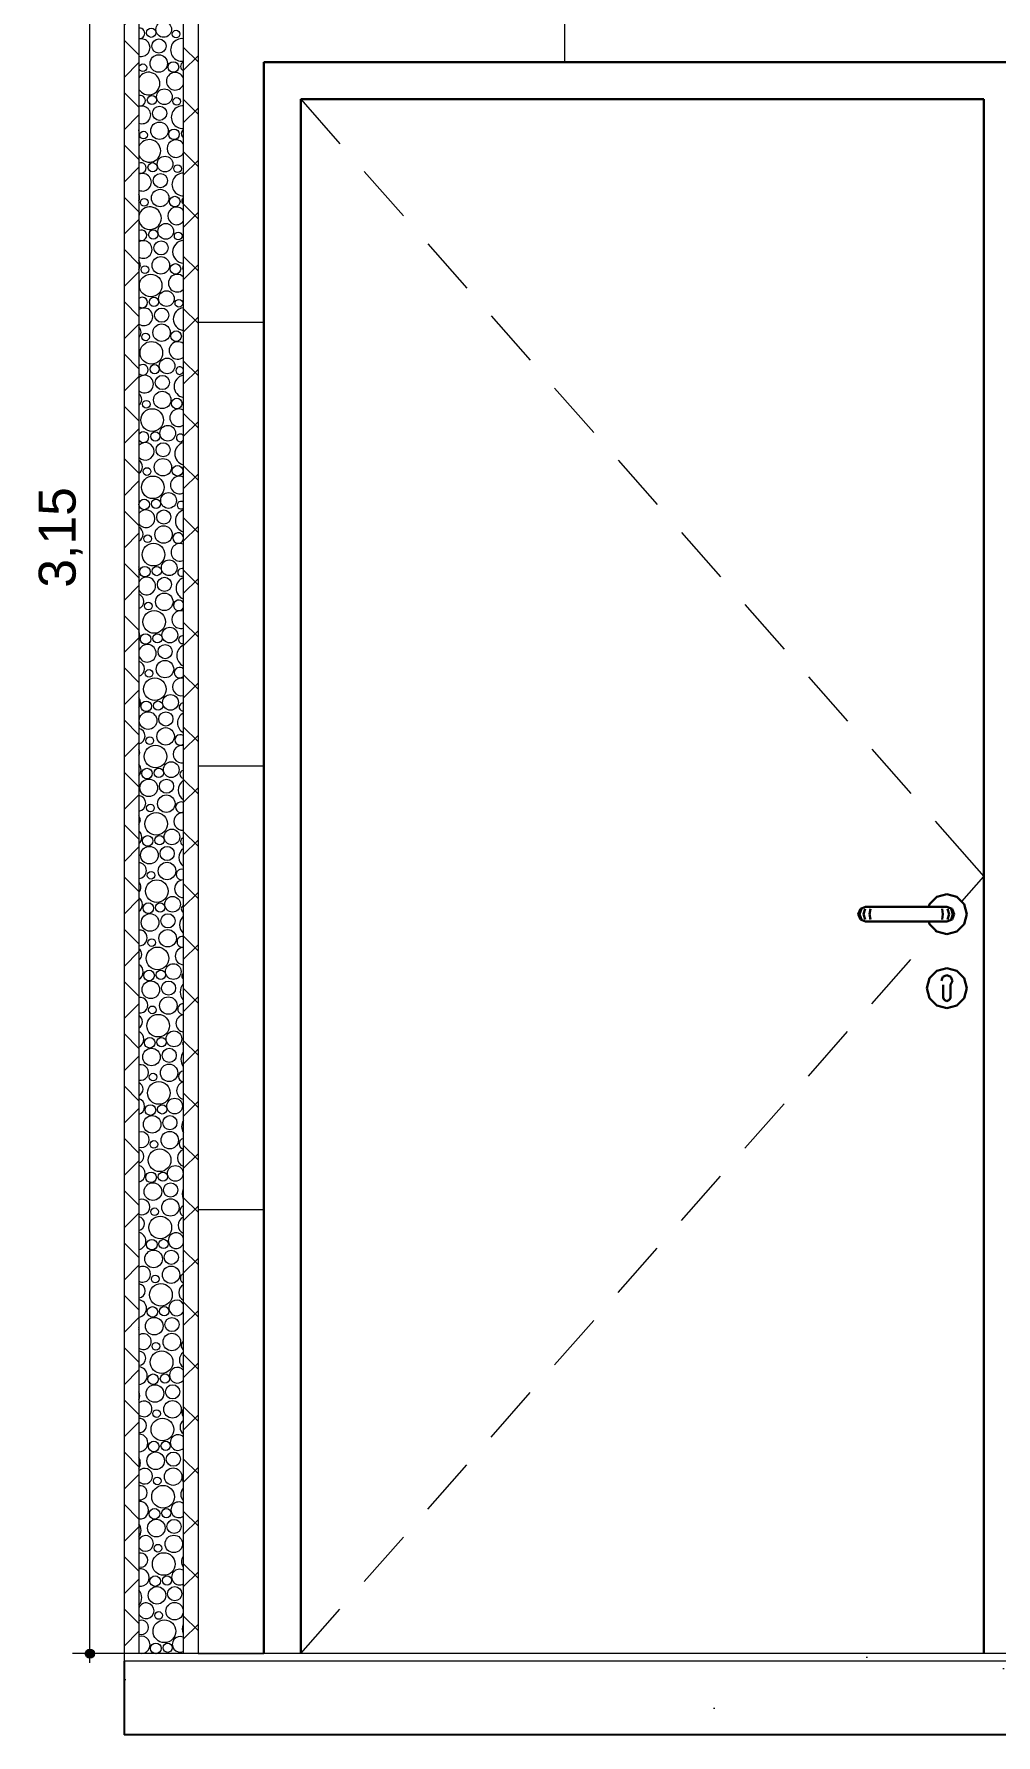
# Model space of a CAD drawing. Header units: metres. Extents: x -1.9 to 95.3, y -2.2 to 2.5.
# Drawn here: x 79.945 to 81.247, y -2.225 to 0.075 of the extents above; entities that cross this region are included whole.
import ezdxf

# ---------------------------------------------------------------- set-up
doc = ezdxf.new("R2010")
doc.units = ezdxf.units.M
doc.header["$MEASUREMENT"] = 0
doc.layers.add('COTAS CORTE', color=7, linetype='Continuous')
doc.layers.add('PAREDE CONSTRUIR', color=7, linetype='Continuous')
for name, color, linetype, lineweight, true_color in [('COTAS CORTE_Caneta_No__25', 7, 'Continuous', 13, 0x982312), ('LAJES.EST_Caneta_No__254', 7, 'Continuous', 0, 0xd1c9ad), ('LAJES.EST_Caneta_No__97', 7, 'Continuous', 13, 0x6b6b6b), ('PAREDE CONSTRUIR_Caneta_No__96', 7, 'Continuous', 0, 0xb6b6b6), ('PAREDE CONSTRUIR_Caneta_No__97', 7, 'Continuous', 13, 0x6b6b6b)]:
    doc.layers.add(name, color=color, linetype=linetype, lineweight=lineweight, true_color=true_color)
for name, color, linetype, lineweight in [('LAJES.EST_Caneta_No__4', 7, 'Continuous', 25), ('LAJES.EST_Caneta_No__7', 7, 'Continuous', 13), ('PAREDE CONSTRUIR_Caneta_No__241', 7, 'Continuous', 13), ('PAREDE CONSTRUIR_Caneta_No__83', 84, 'Continuous', 0), ('Portas Archicad_Caneta_No__241', 7, 'Continuous', 13), ('Portas Archicad_Caneta_No__3', 7, 'Continuous', 30)]:
    doc.layers.add(name, color=color, linetype=linetype, lineweight=lineweight)
doc.styles.add('GENERATED_STYLE_1', font='arial.ttf')
doc.dimstyles.new('GENERATED_STYLE__2', dxfattribs={"dimtxt": 0.05, "dimasz": 0.02375, "dimexe": 0.18, "dimexo": 0.267183, "dimgap": 0, "dimtad": 1, "dimzin": 0, "dimdsep": 46, "dimtxsty": 'GENERATED_STYLE_1', "dimblk": 'ARROWHEAD_11', "dimblk1": 'ARROWHEAD_11', "dimblk2": 'ARROWHEAD_11', "dimcen": 0.09, "dimclrd": 256, "dimclre": 256, "dimclrt": 256, "dimadec": 0, "dimazin": 0, "dimtfac": 1, "dimtdec": 4, "dimtmove": 0, "dimatfit": 3, "dimfxl": 0, "dimtolj": 1, "dimtzin": 0, "dimarcsym": 0})
pattern_1 = [(45, (140.726885, -2.115), (-0.03535534, 0.03535534), []), (135, (140.726885, -2.115), (0.03535534, 0.03535534), [])]
pattern_2 = [(45, (140.72688, -1.615), (-0.159099, 0.159099), [0, -0.15, 0, -0.225]), (110, (141.22688, -1.615), (0.2114308, 0.0769545), [0, -0.11, 0, -0.19])]
pattern_3 = [(50, (140.7269, -2.115), (-0.546554, 0.0478173), [0.05715, -0.62865]), (355, (140.7269, -2.115), (-0.1057303, 0.5731705), [0.04572, -0.502922]), (100.4514, (140.77243, -2.119), (0.4408237, 0.5253533), [0.04857, -0.5342707]), (46.1842, (140.7269, -1.9626), (-0.813237, 0.126127), [0.085725, -0.942975]), (96.6356, (140.79465, -1.9731), (0.712212, 0.742278), [0.072855, -0.801407]), (351.1842, (140.7269, -1.9626), (0.712212, 0.742278), [0.06858, -0.754379]), (21, (140.8031, -2.0007), (-0.4548432, 0.3067956), [0.05715, -0.62865]), (326, (140.8031, -2.0007), (0.185406, 0.552564), [0.04572, -0.50292]), (71.4514, (140.841, -2.02627), (0.6402493, 0.2457683), [0.04857, -0.53427]), (37.5, (140.72688, -2.115), (0.0092658, 0.2536651), [0, -0.496824, 0, -0.51054, 0, -0.504825]), (7.5, (140.72688, -2.115), (0.200459, 0.3005417), [0, -0.291084, 0, -0.485394, 0, -0.192405]), (327.5, (140.55696, -2.115), (-0.4067718, 0.0171862), [0, -0.1905, 0, -0.59436, 0, -0.78867]), (317.5, (140.48076, -2.115), (0.4443875, 0.0762795), [0, -0.24765, 0, -0.394716, 0, -0.56007])]

# ---------------------------------------------------------------- blocks, each defined once
blk = doc.blocks.new('*X286', base_point=(140.7269, -2.115))
at = {"layer": 'PAREDE CONSTRUIR_Caneta_No__96', "color": 253, "linetype": 'Continuous', "lineweight": 0, "true_color": 0xb6b6b6}
for centre, radius in [((80.1208, 0.0814), 0.0106), ((80.1039, 0.077), 0.00627), ((80.1376, 0.0751), 0.00517), ((80.1141, 0.0354), 0.0118), ((80.1144, 0.059), 0.00959), ((80.0926, 0.0296), 0.00517), ((80.1339, 0.0306), 0.00715), ((80.1217, -0.0096), 0.0106), ((80.1049, -0.014), 0.00627), ((80.1153, -0.032), 0.00959), ((80.1385, -0.0159), 0.00517), ((80.1151, -0.0556), 0.0118), ((80.0935, -0.0614), 0.00517), ((80.1348, -0.0604), 0.00715), ((80.1226, -0.1006), 0.0106), ((80.1058, -0.105), 0.00627), ((80.1163, -0.123), 0.00959), ((80.1395, -0.1069), 0.00517), ((80.116, -0.1466), 0.0118), ((80.0945, -0.1524), 0.00517), ((80.1358, -0.1514), 0.00715), ((80.1236, -0.1916), 0.0106), ((80.1067, -0.196), 0.00627), ((80.1172, -0.214), 0.00959), ((80.1404, -0.1979), 0.00517), ((80.1169, -0.2376), 0.0118), ((80.1032, -0.2648), 0.0153), ((80.0954, -0.2434), 0.00517), ((80.1367, -0.2424), 0.00715), ((80.1245, -0.2826), 0.0106), ((80.1076, -0.287), 0.00627), ((80.1181, -0.305), 0.00959), ((80.1413, -0.2889), 0.00517), ((80.1179, -0.3286), 0.0118), ((80.1041, -0.3558), 0.0153), ((80.0963, -0.3344), 0.00517), ((80.1376, -0.3334), 0.00715), ((80.1254, -0.3736), 0.0106), ((80.1086, -0.378), 0.00627), ((80.119, -0.396), 0.00959), ((80.1188, -0.4196), 0.0118), ((80.1051, -0.4468), 0.0153), ((80.0973, -0.4254), 0.00517), ((80.1385, -0.4244), 0.00715), ((80.1263, -0.4646), 0.0106), ((80.1095, -0.469), 0.00627), ((80.12, -0.487), 0.00959), ((80.1197, -0.5106), 0.0118), ((80.106, -0.5378), 0.0153), ((80.0982, -0.5164), 0.00517), ((80.1395, -0.5154), 0.00715), ((80.1273, -0.5556), 0.0106), ((80.0945, -0.5609), 0.00715), ((80.1104, -0.56), 0.00627), ((80.1209, -0.578), 0.00959), ((80.1206, -0.6016), 0.0118), ((80.1069, -0.6288), 0.0153), ((80.0991, -0.6074), 0.00517), ((80.1282, -0.6466), 0.0106), ((80.0954, -0.6519), 0.00715), ((80.1114, -0.651), 0.00627), ((80.1218, -0.669), 0.00959), ((80.1216, -0.6926), 0.0118), ((80.1078, -0.7198), 0.0153), ((80.1, -0.6984), 0.00517), ((80.0963, -0.7429), 0.00715), ((80.1123, -0.742), 0.00627), ((80.1291, -0.7376), 0.0106), ((80.1227, -0.76), 0.00959), ((80.1225, -0.7836), 0.0118), ((80.1088, -0.8108), 0.0153), ((80.101, -0.7894), 0.00517), ((80.0972, -0.8339), 0.00715), ((80.1132, -0.833), 0.00627), ((80.13, -0.8286), 0.0106), ((80.0997, -0.8532), 0.0119), ((80.1237, -0.851), 0.00959), ((80.1234, -0.8746), 0.0118), ((80.1097, -0.9018), 0.0153), ((80.1019, -0.8804), 0.00517), ((80.0982, -0.9249), 0.00715), ((80.1141, -0.924), 0.00627), ((80.131, -0.9196), 0.0106), ((80.1006, -0.9442), 0.0119), ((80.1246, -0.942), 0.00959), ((80.1243, -0.9656), 0.0118), ((80.1106, -0.9928), 0.0153), ((80.1028, -0.9714), 0.00517), ((80.0991, -1.0159), 0.00715), ((80.1151, -1.015), 0.00627), ((80.1319, -1.0106), 0.0106), ((80.1015, -1.0352), 0.0119), ((80.1255, -1.033), 0.00959), ((80.1037, -1.0624), 0.00517), ((80.1253, -1.0566), 0.0118), ((80.1116, -1.0838), 0.0153), ((80.1, -1.1069), 0.00715), ((80.116, -1.106), 0.00627), ((80.1328, -1.1016), 0.0106), ((80.1024, -1.1262), 0.0119), ((80.1265, -1.124), 0.00959), ((80.1047, -1.1534), 0.00517), ((80.1262, -1.1476), 0.0118), ((80.1125, -1.1748), 0.0153), ((80.101, -1.1979), 0.00715), ((80.1169, -1.197), 0.00627), ((80.1338, -1.1926), 0.0106), ((80.1034, -1.2172), 0.0119), ((80.1274, -1.215), 0.00959), ((80.1056, -1.2444), 0.00517), ((80.1271, -1.2386), 0.0118), ((80.1134, -1.2658), 0.0153), ((80.1019, -1.2889), 0.00715), ((80.1178, -1.288), 0.00627), ((80.1347, -1.2836), 0.0106), ((80.1043, -1.3082), 0.0119), ((80.1283, -1.306), 0.00959), ((80.1065, -1.3354), 0.00517), ((80.1281, -1.3296), 0.0118), ((80.1143, -1.3568), 0.0153), ((80.1028, -1.3799), 0.00715), ((80.1188, -1.379), 0.00627), ((80.1356, -1.3745), 0.0106), ((80.1052, -1.3992), 0.0119), ((80.1292, -1.397), 0.00959), ((80.1075, -1.4264), 0.00517), ((80.129, -1.4206), 0.0118), ((80.1153, -1.4478), 0.0153), ((80.1037, -1.4709), 0.00715), ((80.1197, -1.47), 0.00627), ((80.1365, -1.4655), 0.0106), ((80.1062, -1.4902), 0.0119), ((80.1302, -1.488), 0.00959), ((80.1084, -1.5174), 0.00517), ((80.1299, -1.5116), 0.0118), ((80.1162, -1.5388), 0.0153), ((80.1047, -1.5619), 0.00715), ((80.1206, -1.561), 0.00627), ((80.1071, -1.5812), 0.0119), ((80.1311, -1.579), 0.00959), ((80.1093, -1.6084), 0.00517), ((80.1308, -1.6026), 0.0118), ((80.1171, -1.6298), 0.0153), ((80.1056, -1.6529), 0.00715), ((80.1215, -1.652), 0.00627), ((80.108, -1.6722), 0.0119), ((80.132, -1.67), 0.00959), ((80.1102, -1.6994), 0.00517), ((80.1318, -1.6936), 0.0118), ((80.118, -1.7208), 0.0153), ((80.1065, -1.7439), 0.00715), ((80.1225, -1.743), 0.00627), ((80.1089, -1.7632), 0.0119), ((80.1329, -1.761), 0.00959), ((80.1112, -1.7904), 0.00517), ((80.1327, -1.7846), 0.0118), ((80.119, -1.8118), 0.0153), ((80.1074, -1.8349), 0.00715), ((80.1234, -1.834), 0.00627), ((80.1099, -1.8542), 0.0119), ((80.1339, -1.852), 0.00959), ((80.1121, -1.8814), 0.00517), ((80.1336, -1.8756), 0.0118), ((80.1199, -1.9028), 0.0153), ((80.1084, -1.9259), 0.00715), ((80.1243, -1.925), 0.00627), ((80.1108, -1.9452), 0.0119), ((80.1345, -1.9666), 0.0118), ((80.1348, -1.943), 0.00959), ((80.113, -1.9724), 0.00517), ((80.1208, -1.9938), 0.0153), ((80.1093, -2.0169), 0.00715), ((80.1253, -2.016), 0.00627), ((80.1117, -2.0362), 0.0119), ((80.1355, -2.0576), 0.0118), ((80.1357, -2.034), 0.00959), ((80.1217, -2.0848), 0.0153), ((80.1139, -2.0634), 0.00517), ((80.1102, -2.1079), 0.00715), ((80.1262, -2.107), 0.00627)]:
    blk.add_circle(centre, radius, dxfattribs=at)
for centre, radius, start, end in [((80.088, 0.0761), 0.00715, 264.7621, 95.2379), ((80.0904, 0.0568), 0.0119, 255.0933, 104.9067), ((80.1454, 0.0537), 0.0153, 82.8822, 277.1178), ((80.1004, 0.0082), 0.0153, 211.0991, 148.9009), ((80.1363, 0.0113), 0.0119, 22.6706, 337.3294), ((80.1499, 0.0315), 0.00627, 113.8664, 246.1336), ((80.0889, -0.0149), 0.00715, 257.2333, 102.7667), ((80.0913, -0.0342), 0.0119, 250.4297, 109.5703), ((80.1464, -0.0373), 0.0153, 86.3684, 273.6316), ((80.0767, -0.0551), 0.0106, 356.7228, 3.2772), ((80.1014, -0.0828), 0.0153, 203.5309, 156.4691), ((80.1372, -0.0797), 0.0119, 32.3262, 327.6738), ((80.1508, -0.0595), 0.00627, 123.5369, 236.4631), ((80.0898, -0.1059), 0.00715, 249.4717, 110.5283), ((80.0922, -0.1252), 0.0119, 245.6266, 114.3734), ((80.1473, -0.1283), 0.0153, 89.8412, 270.1588), ((80.0776, -0.1461), 0.0106, 335.6762, 24.3238), ((80.1023, -0.1738), 0.0153, 192.2005, 167.7995), ((80.1382, -0.1707), 0.0119, 39.888, 320.112), ((80.1517, -0.1505), 0.00627, 134.4545, 225.5455), ((80.0908, -0.1969), 0.00715, 241.2911, 118.7089), ((80.0932, -0.2162), 0.0119, 240.6331, 119.3669), ((80.1482, -0.2193), 0.0153, 93.3135, 266.6865), ((80.0786, -0.2371), 0.0106, 325.4973, 34.5027), ((80.1391, -0.2617), 0.0119, 46.403, 313.597), ((80.1526, -0.2415), 0.00627, 148.0177, 211.9823), ((80.0917, -0.2879), 0.00715, 232.4069, 127.5931), ((80.0941, -0.3072), 0.0119, 235.3809, 124.6191), ((80.1491, -0.3103), 0.0153, 96.7979, 263.2021), ((80.0795, -0.3281), 0.0106, 317.4737, 42.5263), ((80.14, -0.3527), 0.0119, 52.2756, 307.7244), ((80.1536, -0.3325), 0.00627, 174.9252, 185.0748), ((80.0926, -0.3789), 0.00715, 222.2908, 137.7092), ((80.095, -0.3982), 0.0119, 229.7716, 130.2284), ((80.1501, -0.4013), 0.0153, 100.3079, 259.6921), ((80.1423, -0.3799), 0.00517, 11.2641, 348.7359), ((80.0804, -0.4191), 0.0106, 310.5291, 49.4709), ((80.141, -0.4437), 0.0119, 57.714, 302.286), ((80.0935, -0.4699), 0.00715, 209.6077, 150.3923), ((80.096, -0.4892), 0.0119, 223.6513, 136.3487), ((80.151, -0.4923), 0.0153, 103.8574, 256.1426), ((80.1432, -0.4709), 0.00517, 36.7341, 323.2659), ((80.0813, -0.5101), 0.0106, 304.2429, 55.7571), ((80.1419, -0.5347), 0.0119, 62.8432, 297.1568), ((80.0969, -0.5802), 0.0119, 216.7482, 143.2518), ((80.1519, -0.5833), 0.0153, 107.4622, 252.5378), ((80.1441, -0.5619), 0.00517, 51.5301, 308.4699), ((80.0823, -0.6011), 0.0106, 298.3964, 61.6036), ((80.1428, -0.6257), 0.0119, 67.7463, 292.2537), ((80.1404, -0.6064), 0.00715, 14.0848, 345.9152), ((80.0756, -0.6471), 0.0118, 351.2582, 8.7418), ((80.0978, -0.6712), 0.0119, 208.4792, 151.5208), ((80.1528, -0.6743), 0.0153, 111.1399, 248.8601), ((80.145, -0.6529), 0.00517, 63.7183, 296.2817), ((80.0832, -0.6921), 0.0106, 292.8573, 67.1427), ((80.1437, -0.7167), 0.0119, 72.4829, 287.5171), ((80.1413, -0.6974), 0.00715, 32.8338, 327.1662), ((80.0766, -0.7381), 0.0118, 335.5071, 24.4929), ((80.0987, -0.7622), 0.0119, 196.9207, 163.0793), ((80.1538, -0.7653), 0.0153, 114.9113, 245.0887), ((80.146, -0.7439), 0.00517, 74.724, 285.276), ((80.0841, -0.7831), 0.0106, 287.536, 72.464), ((80.1422, -0.7884), 0.00715, 44.7197, 315.2803), ((80.1447, -0.8077), 0.0119, 77.0987, 282.9013), ((80.0775, -0.8291), 0.0118, 326.2679, 33.7321), ((80.1547, -0.8563), 0.0153, 118.802, 241.198), ((80.1469, -0.8349), 0.00517, 85.1728, 274.8272), ((80.085, -0.8741), 0.0106, 282.367, 77.633), ((80.1432, -0.8794), 0.00715, 54.4884, 305.5116), ((80.0787, -0.8965), 0.00959, 334.4944, 25.5056), ((80.1456, -0.8987), 0.0119, 81.6306, 278.3694), ((80.0784, -0.9201), 0.0118, 318.8746, 41.1254), ((80.1556, -0.9473), 0.0153, 122.844, 237.156), ((80.1478, -0.9259), 0.00517, 95.4609, 264.5391), ((80.086, -0.9651), 0.0106, 277.2986, 82.7014), ((80.1441, -0.9704), 0.00715, 63.1807, 296.8193), ((80.0796, -0.9875), 0.00959, 323.6952, 36.3048), ((80.1465, -0.9897), 0.0119, 86.1103, 273.8897), ((80.0793, -1.0111), 0.0118, 312.4466, 47.5534), ((80.1487, -1.0169), 0.00517, 105.9312, 254.0688), ((80.1566, -1.0383), 0.0153, 127.0795, 232.9205), ((80.0869, -1.0561), 0.0106, 272.2871, 87.7129), ((80.145, -1.0614), 0.00715, 71.247, 288.753), ((80.0805, -1.0785), 0.00959, 315.171, 44.829), ((80.1474, -1.0807), 0.0119, 90.5662, 269.4338), ((80.0803, -1.1021), 0.0118, 306.6219, 53.3781), ((80.1497, -1.1079), 0.00517, 116.9878, 243.0122), ((80.1575, -1.1293), 0.0153, 131.5668, 228.4332), ((80.0878, -1.1471), 0.0106, 267.2932, 92.7068), ((80.146, -1.1524), 0.00715, 78.9421, 281.0579), ((80.0815, -1.1695), 0.00959, 307.774, 52.226), ((80.1484, -1.1717), 0.0119, 95.0255, 264.9745), ((80.0812, -1.1931), 0.0118, 301.209, 58.791), ((80.1506, -1.1989), 0.00517, 129.2805, 230.7195), ((80.1584, -1.2203), 0.0153, 136.3909, 223.6091), ((80.0888, -1.2381), 0.0106, 262.2785, 97.7215), ((80.1469, -1.2434), 0.00715, 86.439, 273.561), ((80.0824, -1.2605), 0.00959, 301.0565, 58.9435), ((80.1493, -1.2627), 0.0119, 99.5157, 260.4843), ((80.0821, -1.2841), 0.0118, 296.0906, 63.9094), ((80.1515, -1.2899), 0.00517, 144.3345, 215.6655), ((80.1593, -1.3113), 0.0153, 141.6866, 218.3134), ((80.0897, -1.3291), 0.0106, 257.2034, 102.7966), ((80.1478, -1.3344), 0.00715, 93.8749, 266.1251), ((80.0833, -1.3515), 0.00959, 294.7853, 65.2147), ((80.1502, -1.3537), 0.0119, 104.0658, 255.9342), ((80.0831, -1.3751), 0.0118, 291.1875, 68.8125), ((80.1603, -1.4023), 0.0153, 147.6935, 212.3065), ((80.1525, -1.3809), 0.00517, 172.636, 187.364), ((80.0906, -1.42), 0.0106, 252.0238, 107.9762), ((80.1487, -1.4254), 0.00715, 101.3773, 258.6227), ((80.0842, -1.4425), 0.00959, 288.8175, 71.1825), ((80.1512, -1.4447), 0.0119, 108.7085, 251.2915), ((80.084, -1.4661), 0.0118, 286.4424, 73.5576), ((80.1612, -1.4933), 0.0153, 154.9272, 205.0728), ((80.0915, -1.511), 0.0106, 246.6869, 113.3131), ((80.1497, -1.5164), 0.00715, 109.0842, 250.9158), ((80.0852, -1.5335), 0.00959, 283.0552, 76.9448), ((80.1521, -1.5357), 0.0119, 113.4827, 246.5173), ((80.0849, -1.5571), 0.0118, 281.8108, 78.1892), ((80.1375, -1.5565), 0.0106, 22.0031, 337.9969), ((80.1621, -1.5843), 0.0153, 165.0919, 194.9081), ((80.0925, -1.602), 0.0106, 241.1258, 118.8742), ((80.1506, -1.6074), 0.00715, 117.171, 242.829), ((80.0861, -1.6245), 0.00959, 277.4248, 82.5752), ((80.153, -1.6267), 0.0119, 118.4368, 241.5632), ((80.0858, -1.6481), 0.0118, 277.2564, 82.7436), ((80.1384, -1.6475), 0.0106, 32.8566, 327.1434), ((80.0721, -1.6753), 0.0153, 353.7404, 6.2596), ((80.0934, -1.693), 0.0106, 235.2484, 124.7516), ((80.1515, -1.6984), 0.00715, 125.8975, 234.1025), ((80.087, -1.7155), 0.00959, 271.8659, 88.1341), ((80.1539, -1.7177), 0.0119, 123.6355, 236.3645), ((80.0868, -1.7391), 0.0118, 272.7478, 87.2522), ((80.1393, -1.7385), 0.0106, 41.1579, 318.8421), ((80.073, -1.7663), 0.0153, 338.9821, 21.0179), ((80.0943, -1.784), 0.0106, 228.9169, 131.0831), ((80.1524, -1.7894), 0.00715, 135.7274, 224.2726), ((80.0879, -1.8065), 0.00959, 266.3245, 93.6755), ((80.1549, -1.8087), 0.0119, 129.1702, 230.8298), ((80.0877, -1.8301), 0.0118, 268.2562, 91.7438), ((80.1402, -1.8295), 0.0106, 48.2589, 311.7411), ((80.074, -1.8573), 0.0153, 330.7973, 29.2027), ((80.0952, -1.875), 0.0106, 221.9023, 138.0977), ((80.1534, -1.8804), 0.00715, 147.7487, 212.2513), ((80.0889, -1.8975), 0.00959, 260.7484, 99.2516), ((80.1558, -1.8997), 0.0119, 135.1816, 224.8184), ((80.0886, -1.9211), 0.0118, 263.7538, 96.2462), ((80.1412, -1.9205), 0.0106, 54.6455, 305.3545), ((80.0749, -1.9483), 0.0153, 324.3242, 35.6758), ((80.0962, -1.966), 0.0106, 213.7554, 146.2446), ((80.1543, -1.9714), 0.00715, 167.2663, 192.7337), ((80.0898, -1.9885), 0.00959, 255.0821, 104.9179), ((80.0895, -2.0121), 0.0118, 259.2123, 100.7877), ((80.1421, -2.0115), 0.0106, 60.5607, 299.4393), ((80.1567, -1.9907), 0.0119, 141.9118, 218.0882), ((80.0758, -2.0393), 0.0153, 318.7431, 41.2569), ((80.0971, -2.057), 0.0106, 203.285, 156.715), ((80.0907, -2.0795), 0.00959, 249.2617, 110.7383), ((80.0905, -2.1031), 0.0118, 254.6009, 105.3991), ((80.143, -2.1025), 0.0106, 66.1484, 293.8516), ((80.1576, -2.0817), 0.0119, 149.8576, 210.1424)]:
    blk.add_arc(centre, radius, start, end, dxfattribs=at)
blk = doc.blocks.new('*D289', base_point=(140.7269, -2.115))
at = {"layer": 'COTAS CORTE_Caneta_No__25', "linetype": 'Continuous', "lineweight": 13, "true_color": 0x982312}
for points in [[(80.0147, 1.035), (80.0152, 1.0326), (80.0165, 1.0306), (80.0186, 1.0292), (80.021, 1.0288), (80.0234, 1.0292), (80.0254, 1.0306), (80.0267, 1.0326), (80.0272, 1.035), (80.0267, 1.0374), (80.0254, 1.0394), (80.0234, 1.0408), (80.021, 1.0413), (80.0186, 1.0408), (80.0165, 1.0394), (80.0152, 1.0374)], [(80.0147, -2.115), (80.0152, -2.1174), (80.0165, -2.1194), (80.0186, -2.1208), (80.021, -2.1212), (80.0234, -2.1208), (80.0254, -2.1194), (80.0267, -2.1174), (80.0272, -2.115), (80.0267, -2.1126), (80.0254, -2.1106), (80.0234, -2.1092), (80.021, -2.1087), (80.0186, -2.1092), (80.0165, -2.1106), (80.0152, -2.1126)]]:
    blk.add_hatch(color=24, dxfattribs=at).paths.add_polyline_path(points)
at = {"layer": 'COTAS CORTE_Caneta_No__25', "color": 24, "linetype": 'Continuous', "lineweight": 13, "true_color": 0x982312}
for p, q in [((80.0147, 1.035), (79.9975, 1.035)), ((80.021, -2.1087), (80.021, 1.0288)), ((80.2881, 1.035), (80.0272, 1.035)), ((80.0147, -2.115), (79.9975, -2.115)), ((80.2881, -2.115), (80.0272, -2.115)), ((80.021, -2.1275), (80.021, -2.1212))]:
    blk.add_line(p, q, dxfattribs=at)
for centre in [(80.021, 1.035), (80.021, -2.115)]:
    blk.add_circle(centre, 0.00625, dxfattribs=at)
at = {"layer": 'COTAS CORTE_Caneta_No__25', "color": 24, "lineweight": 13, "true_color": 0x982312, "char_height": 0.05, "attachment_point": 7, "rotation": 90, "style": 'GENERATED_STYLE_1'}
for s, insert in [('\\A1;{\\pql;\\fArial|b0|i0|c0|p0;\\W1.000000;0,01}', (80.011, 0.8953)), ('\\A1;{\\pql;\\fArial|b0|i0|c0|p0;\\W1.000000;3,15}', (80.011, -0.6735))]:
    blk.add_mtext(s, dxfattribs=dict(at, insert=insert))
blk = doc.blocks.new('ARROWHEAD_11')
at = {"color": 0, "linetype": 'Continuous', "lineweight": 0}
blk.add_line((0, 0), (-1, 0), dxfattribs=at)
at = {"color": 0, "linetype": 'Continuous', "lineweight": 0, "const_width": 0.25, "flags": 128}
blk.add_lwpolyline([(-0.125, 0, 1), (0.125, 0, 1)], format="xyb", close=True, dxfattribs=at)

msp = doc.modelspace()

# ---------------------------------------------------------------- hatches: boundary and pattern name
at = {"layer": 'LAJES.EST_Caneta_No__254', "linetype": 'Continuous', "lineweight": 0, "true_color": 0xd1c9ad}
h = msp.add_hatch(dxfattribs=at)
h.set_pattern_fill('Haie_OD_0016', color=9, style=0, pattern_type=2)
h.set_pattern_definition(pattern_2)
h.paths.add_polyline_path([(80.0673, -2.125), (80.1673, -2.125), (80.1673, -2.115), (80.0673, -2.115)])
h = msp.add_hatch(dxfattribs=at)
h.set_pattern_fill('Haie_OD_0016', color=9, style=0, pattern_type=2)
h.set_pattern_definition(pattern_2)
h.paths.add_polyline_path([(80.1673, -2.115), (80.1673, -2.125), (81.8632, -2.125), (81.8632, -2.115)])
at = {"layer": 'LAJES.EST_Caneta_No__97', "linetype": 'Continuous', "lineweight": 13, "true_color": 0x6b6b6b}
h = msp.add_hatch(dxfattribs=at)
h.set_pattern_fill('AR_CONC_0016', color=251, style=0, pattern_type=2)
h.set_pattern_definition(pattern_3)
h.paths.add_polyline_path([(80.0673, -2.225), (80.1673, -2.225), (80.1673, -2.125), (80.0673, -2.125)])
h = msp.add_hatch(dxfattribs=at)
h.set_pattern_fill('AR_CONC_0016', color=251, style=0, pattern_type=2)
h.set_pattern_definition(pattern_3)
h.paths.add_polyline_path([(80.1673, -2.225), (81.8632, -2.225), (81.8632, -2.125), (80.1673, -2.125)])
at = {"layer": 'PAREDE CONSTRUIR_Caneta_No__83', "linetype": 'Continuous', "lineweight": 0}
h = msp.add_hatch(dxfattribs=at)
h.set_pattern_fill('Placomur_0016', color=84, style=0, pattern_type=2)
h.set_pattern_definition(pattern_1)
h.paths.add_polyline_path([(80.0673, 1.035), (80.0673, -2.115), (80.0873, -2.115), (80.0873, 1.035)])
h = msp.add_hatch(dxfattribs=at)
h.set_pattern_fill('Placomur_0016', color=84, style=0, pattern_type=2)
h.set_pattern_definition(pattern_1)
h.paths.add_polyline_path([(80.1473, -2.115), (80.1673, -2.115), (80.1673, 1.035), (80.1473, 1.035)])
at = {"layer": 'PAREDE CONSTRUIR_Caneta_No__97', "linetype": 'Continuous', "lineweight": 13, "true_color": 0x6b6b6b}
h = msp.add_hatch(dxfattribs=at)
h.set_pattern_fill('Ceramica_60_x_60_0016', color=251, style=0, pattern_type=2)
h.set_pattern_definition([(0, (81.8632, -2.115), (0, 0.6), []), (90, (81.8632, -2.115), (-0.6, 0), [])])
h.paths.add_polyline_path([(80.1673, 1.035), (80.1673, -2.115), (80.2564, -2.115), (80.2564, 0.037), (81.2804, 0.037), (81.2804, -2.115), (81.8632, -2.115), (81.8632, -1.455), (81.7185, -1.455), (81.7185, -1.475), (81.6765, -1.475), (81.6765, -1.455), (81.6557, -1.455), (81.6358, -1.4548), (81.6022, -1.4488), (81.5703, -1.4376), (81.5556, -1.4296), (81.5504, -1.4268), (81.5395, -1.4184), (81.5303, -1.4083), (81.5232, -1.3969), (81.5183, -1.3845), (81.5158, -1.3716), (81.5158, -1.365), (81.505, -1.365), (81.505, -1.3649), (81.505, -1.362), (81.5061, -1.3558), (81.5084, -1.3498), (81.5118, -1.3443), (81.5162, -1.3394), (81.5215, -1.3354), (81.5244, -1.3338), (81.526, -1.3329), (81.5288, -1.3307), (81.5312, -1.3281), (81.5327, -1.3255), (81.5369, -1.3177), (81.5374, -1.3151), (81.5375, -1.315), (81.7927, -1.315), (81.7927, -1.22), (81.6977, -1.22), (81.6977, -1.2016), (81.7927, -1.195), (81.8327, -1.195), (81.8327, -1.315), (81.8632, -1.315), (81.8632, 1.035)])

# ---------------------------------------------------------------- linework, layer by layer
at = {"layer": 'LAJES.EST_Caneta_No__4', "color": 7, "linetype": 'Continuous', "lineweight": 25}
for p, q in [((80.0673, -2.125), (80.0673, -2.225)), ((80.1673, -2.225), (80.0673, -2.225)), ((81.8632, -2.225), (80.1673, -2.225))]:
    msp.add_line(p, q, dxfattribs=at)
at = {"layer": 'LAJES.EST_Caneta_No__7', "color": 7, "linetype": 'Continuous', "lineweight": 13}
for p, q in [((80.0673, -2.115), (80.0673, -2.125)), ((81.8632, -2.115), (80.1673, -2.115)), ((80.1673, -2.125), (80.0673, -2.125)), ((81.8632, -2.125), (80.1673, -2.125))]:
    msp.add_line(p, q, dxfattribs=at)
at = {"layer": 'LAJES.EST_Caneta_No__7', "color": 7, "linetype": 'Continuous', "lineweight": 13, "flags": 128}
msp.add_lwpolyline([(80.1673, -2.115), (80.1473, -2.115), (80.0873, -2.115), (80.0673, -2.115)], dxfattribs=at)
at = {"layer": 'PAREDE CONSTRUIR_Caneta_No__241', "color": 7, "linetype": 'Continuous', "lineweight": 13}
for p, q in [((80.0673, 1.035), (80.0673, -2.015)), ((80.0873, 1.035), (80.0873, -2.115)), ((80.1473, 1.035), (80.1473, -2.115)), ((80.1673, 1.035), (80.1673, -2.115)), ((80.0673, -2.015), (80.0673, -2.115))]:
    msp.add_line(p, q, dxfattribs=at)
at = {"layer": 'Portas Archicad_Caneta_No__241', "color": 7, "linetype": 'Continuous', "lineweight": 13}
for p, q in [((80.3064, -0.013), (80.3592, -0.0731)), ((80.3922, -0.1106), (80.445, -0.1707)), ((80.478, -0.2083), (80.5309, -0.2683)), ((80.5639, -0.3059), (80.6167, -0.366)), ((80.6497, -0.4035), (80.7025, -0.4636)), ((80.7355, -0.5012), (80.7884, -0.5612)), ((80.8214, -0.5988), (80.8742, -0.6589)), ((80.9072, -0.6964), (80.96, -0.7565)), ((80.9931, -0.7941), (81.0459, -0.8541)), ((81.0789, -0.8917), (81.1317, -0.9518)), ((81.1647, -0.9893), (81.1775, -1.0039)), ((81.1775, -1.0039), (81.2304, -1.064)), ((81.2004, -1.0981), (81.2304, -1.064)), ((81.1647, -1.1387), (81.1659, -1.1374)), ((81.0789, -1.2363), (81.1317, -1.1762)), ((80.9931, -1.3339), (81.0459, -1.2739)), ((80.9072, -1.4316), (80.96, -1.3715)), ((80.8214, -1.5292), (80.8742, -1.4691)), ((80.7355, -1.6268), (80.7884, -1.5668)), ((80.6497, -1.7245), (80.7025, -1.6644)), ((80.5639, -1.8221), (80.6167, -1.762)), ((80.478, -1.9197), (80.5309, -1.8597)), ((80.3922, -2.0174), (80.445, -1.9573)), ((80.3064, -2.115), (80.3592, -2.0549))]:
    msp.add_line(p, q, dxfattribs=at)
at = {"layer": 'Portas Archicad_Caneta_No__3', "color": 7, "linetype": 'Continuous', "lineweight": 30}
for p, q in [((80.2564, -2.115), (80.2564, 0.037)), ((80.2564, 0.037), (81.2804, 0.037)), ((80.3064, -0.013), (80.3064, -2.115)), ((81.2304, -0.013), (80.3064, -0.013)), ((81.2304, -2.115), (81.2304, -0.013)), ((81.156, -1.105), (81.157, -1.1015)), ((81.157, -1.1015), (81.1669, -1.0916)), ((81.1669, -1.0916), (81.1804, -1.088)), ((81.1804, -1.088), (81.1939, -1.0916)), ((81.1939, -1.0916), (81.2038, -1.1015)), ((81.2038, -1.1015), (81.2074, -1.115)), ((81.0633, -1.1079), (81.0604, -1.115)), ((81.0604, -1.115), (81.0633, -1.1221)), ((81.0648, -1.1079), (81.0621, -1.115)), ((81.0621, -1.115), (81.0648, -1.1221)), ((81.0704, -1.105), (81.0633, -1.1079)), ((81.0633, -1.1221), (81.0704, -1.125)), ((81.0697, -1.1079), (81.0676, -1.115)), ((81.0676, -1.115), (81.0697, -1.1221)), ((81.0715, -1.105), (81.0704, -1.105)), ((81.0715, -1.125), (81.0704, -1.125)), ((81.0748, -1.105), (81.0715, -1.105)), ((81.0748, -1.125), (81.0715, -1.125)), ((81.0796, -1.105), (81.0748, -1.105)), ((81.0796, -1.125), (81.0748, -1.125)), ((81.0769, -1.1079), (81.0757, -1.115)), ((81.0757, -1.115), (81.0769, -1.1221)), ((81.0854, -1.105), (81.0796, -1.105)), ((81.0854, -1.125), (81.0796, -1.125)), ((81.1654, -1.105), (81.0854, -1.105)), ((81.1654, -1.125), (81.0854, -1.125)), ((81.157, -1.1285), (81.156, -1.125)), ((81.1711, -1.105), (81.1654, -1.105)), ((81.1711, -1.125), (81.1654, -1.125)), ((81.176, -1.105), (81.1711, -1.105)), ((81.176, -1.125), (81.1711, -1.125)), ((81.1739, -1.1079), (81.175, -1.115)), ((81.175, -1.115), (81.1739, -1.1221)), ((81.1792, -1.105), (81.176, -1.105)), ((81.1792, -1.125), (81.176, -1.125)), ((81.1804, -1.105), (81.1792, -1.105)), ((81.1804, -1.125), (81.1792, -1.125)), ((81.1804, -1.105), (81.1874, -1.1079)), ((81.1874, -1.1221), (81.1804, -1.125)), ((81.1811, -1.1079), (81.1832, -1.115)), ((81.1832, -1.115), (81.1811, -1.1221)), ((81.1859, -1.1079), (81.1886, -1.115)), ((81.1886, -1.115), (81.1859, -1.1221)), ((81.1874, -1.1079), (81.1904, -1.115)), ((81.1904, -1.115), (81.1874, -1.1221)), ((81.2074, -1.115), (81.2038, -1.1285)), ((81.1669, -1.1384), (81.157, -1.1285)), ((81.1804, -1.142), (81.1669, -1.1384)), ((81.1939, -1.1384), (81.1804, -1.142)), ((81.2038, -1.1285), (81.1939, -1.1384)), ((81.157, -1.2015), (81.1669, -1.1916)), ((81.1669, -1.1916), (81.1804, -1.188)), ((81.1804, -1.188), (81.1939, -1.1916)), ((81.1939, -1.1916), (81.2038, -1.2015)), ((81.1534, -1.215), (81.157, -1.2015)), ((81.157, -1.2285), (81.1534, -1.215)), ((81.1729, -1.2053), (81.1736, -1.2034)), ((81.1736, -1.2034), (81.175, -1.1999)), ((81.175, -1.1999), (81.1804, -1.1976)), ((81.1754, -1.2121), (81.1754, -1.2106)), ((81.1754, -1.2121), (81.1754, -1.215)), ((81.1754, -1.215), (81.1754, -1.2179)), ((81.1754, -1.2179), (81.1754, -1.2237)), ((81.1804, -1.1976), (81.1857, -1.1999)), ((81.1878, -1.2053), (81.1854, -1.2106)), ((81.1854, -1.2106), (81.1854, -1.2121)), ((81.1854, -1.2121), (81.1854, -1.215)), ((81.1854, -1.215), (81.1854, -1.2179)), ((81.1854, -1.2179), (81.1854, -1.2237)), ((81.1857, -1.1999), (81.1871, -1.2034)), ((81.1871, -1.2034), (81.1878, -1.2053)), ((81.2038, -1.2015), (81.2074, -1.215)), ((81.2074, -1.215), (81.2038, -1.2285)), ((81.1669, -1.2384), (81.157, -1.2285)), ((81.1804, -1.242), (81.1669, -1.2384)), ((81.1754, -1.2237), (81.1754, -1.2275)), ((81.1768, -1.231), (81.1754, -1.2275)), ((81.1804, -1.2325), (81.1768, -1.231)), ((81.1839, -1.231), (81.1804, -1.2325)), ((81.1939, -1.2384), (81.1804, -1.242)), ((81.1854, -1.2275), (81.1839, -1.231)), ((81.1854, -1.2237), (81.1854, -1.2275)), ((81.2038, -1.2285), (81.1939, -1.2384))]:
    msp.add_line(p, q, dxfattribs=at)

# ---------------------------------------------------------------- block references
at = {"layer": 'PAREDE CONSTRUIR', "lineweight": 0}
msp.add_blockref('*X286', (140.7269, -2.115), dxfattribs=at)

# ---------------------------------------------------------------- dimensions: what is measured, and where the dimension line sits
at = {"layer": 'COTAS CORTE', "color": 24, "linetype": 'Continuous', "lineweight": 13, "true_color": 0x982312}
dim = msp.add_linear_dim(base=(80.021, 1.035), p1=(80.1673, -2.115), p2=(81.0175, 1.035), angle=90, dimstyle='GENERATED_STYLE__2', dxfattribs=at)
dim.commit()
dim.dimension.update_dxf_attribs({"geometry": '*D289', "text_midpoint": (79.986, -0.6087), "dimtype": 160, "text_rotation": 90})

doc.saveas('drawing.dxf')
